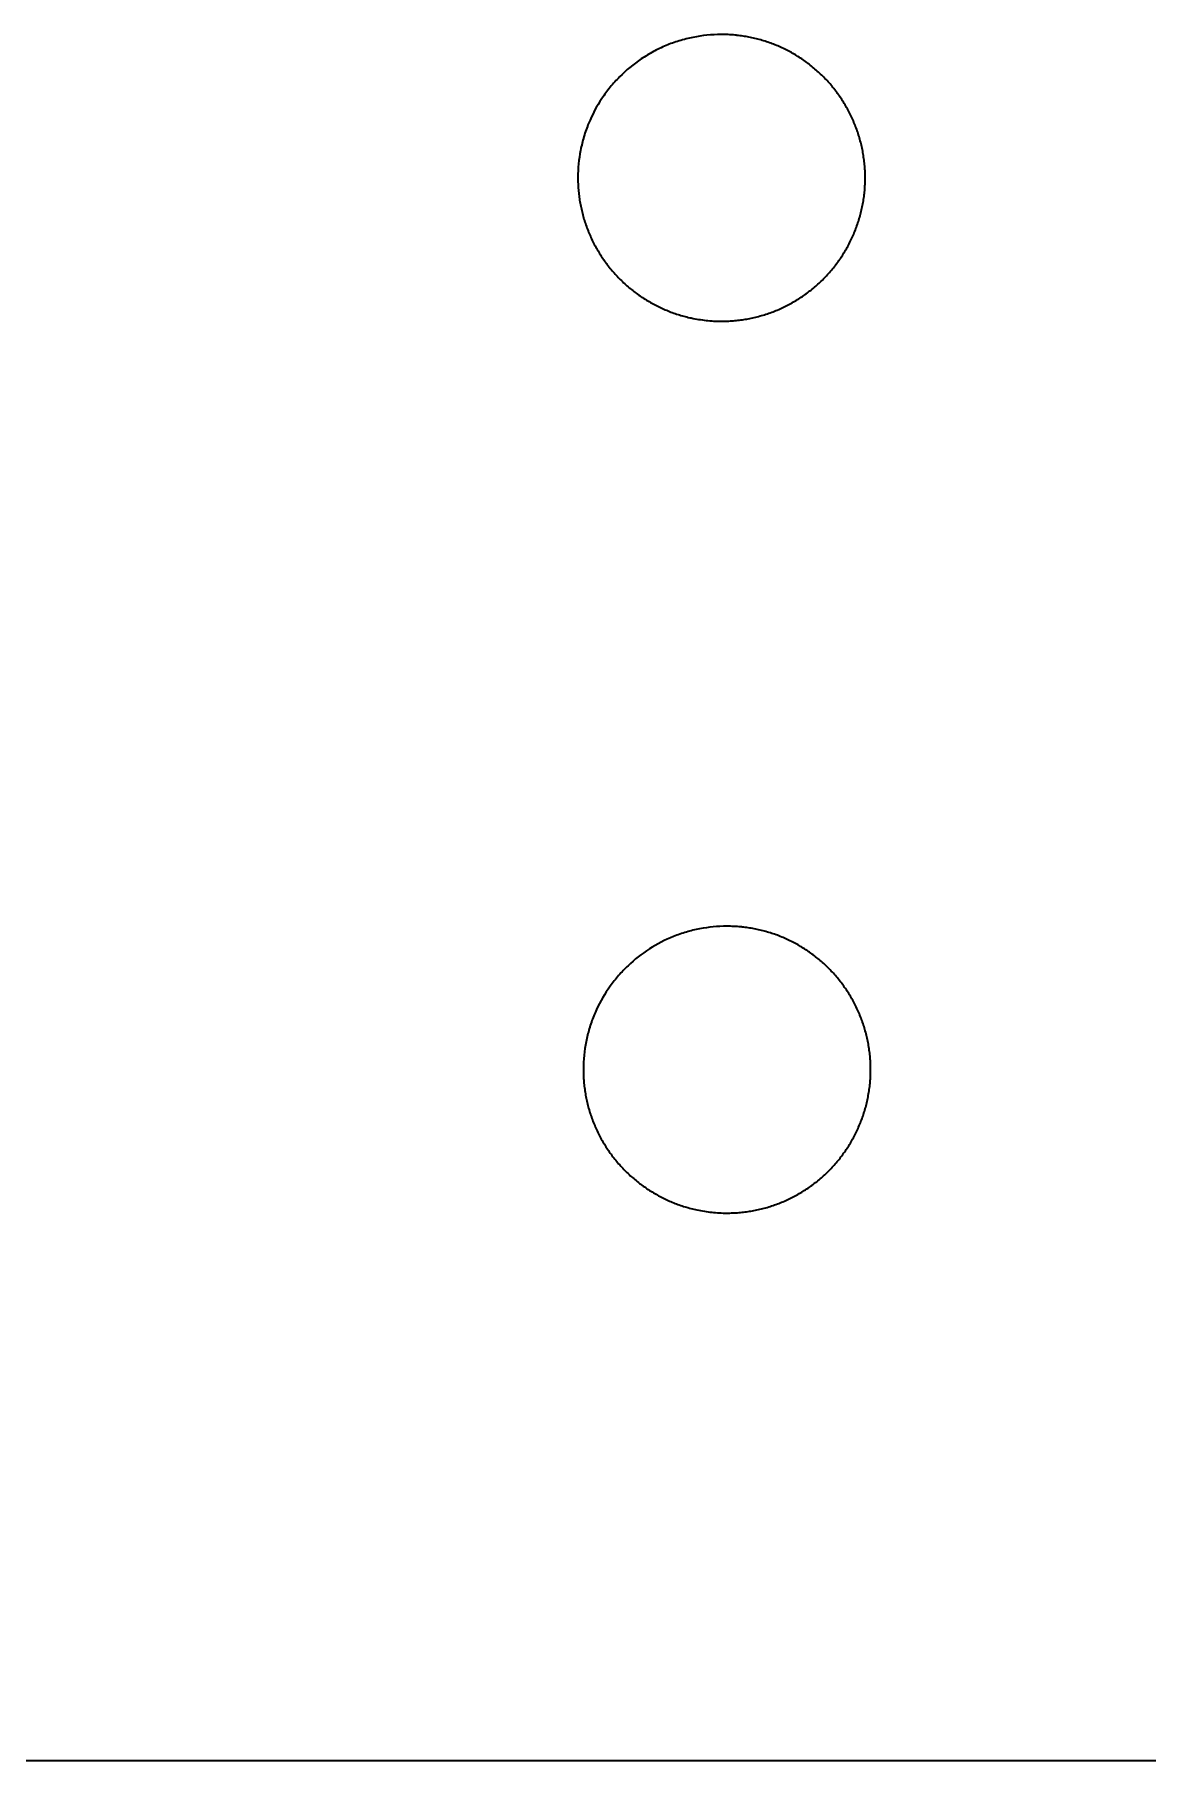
# Model space of a CAD drawing. Header units: millimetres. Extents: x 0 to 2526, y -1017 to 790.
# Drawn here: x 394.3 to 537.6, y -997.3 to -775 of the extents above; entities that cross this region are included whole.
import ezdxf

# ---------------------------------------------------------------- set-up
doc = ezdxf.new("R2010")
doc.units = ezdxf.units.MM
doc.layers.add('Blocks', color=7, linetype='Continuous')
doc.layers.add('Blocks$Inner', color=7, linetype='Continuous', lineweight=25, true_color=0x007f00)
doc.layers.add('Blocks$Outline', color=7, linetype='Continuous', lineweight=35, true_color=0xff3f3f)

# ---------------------------------------------------------------- blocks, each defined once
blk = doc.blocks.new('Balcony Dining Bench w Arm Top')
at = {"layer": 'Blocks$Inner'}
blk.add_line((443.67, -324.91), (443.71, -324.91), dxfattribs=at)
for points, degree in [([(647.45, 458.89), (647.45, -75.69), (647.45, -610.26)], 2), ([(558.46, -324.21), (558.5, -324.21), (558.55, -324.21), (558.59, -324.21)], 3), ([(558.59, -324.21), (558.61, -324.21), (558.63, -324.21), (558.66, -324.21)], 3), ([(443.58, -324.91), (443.61, -324.91), (443.64, -324.91), (443.67, -324.91)], 3), ([(443.71, -324.91), (443.73, -324.91), (443.75, -324.91), (443.77, -324.91)], 3)]:
    blk.add_open_spline(points, degree=degree, dxfattribs=at)
for points, knots in [([(443.62, -287.91), (443.45, -287.91), (443.27, -287.92), (442.84, -287.93), (442.58, -287.94), (442.06, -287.98), (441.8, -288), (441.29, -288.06), (441.02, -288.1), (440.51, -288.18), (440.25, -288.22), (439.74, -288.33), (439.49, -288.38), (438.99, -288.51), (438.74, -288.57), (438.24, -288.72), (437.99, -288.79), (437.5, -288.96), (437.26, -289.05), (436.78, -289.23), (436.53, -289.33), (436.06, -289.54), (435.82, -289.65), (435.35, -289.88), (435.11, -290), (434.66, -290.24), (434.43, -290.37), (433.98, -290.64), (433.76, -290.78), (433.33, -291.06), (433.12, -291.2), (432.7, -291.51), (432.49, -291.66), (432.08, -291.98), (431.88, -292.14), (431.48, -292.48), (431.29, -292.65), (430.91, -293), (430.72, -293.19), (430.35, -293.56), (430.17, -293.75), (429.82, -294.13), (429.65, -294.33), (429.31, -294.73), (429.15, -294.93), (428.84, -295.34), (428.68, -295.55), (428.38, -295.97), (428.24, -296.19), (427.96, -296.62), (427.82, -296.85), (427.56, -297.29), (427.43, -297.52), (427.19, -297.98), (427.07, -298.22), (426.85, -298.69), (426.74, -298.93), (426.54, -299.41), (426.44, -299.65), (426.26, -300.13), (426.17, -300.38), (426.01, -300.87), (425.93, -301.12), (425.79, -301.62), (425.73, -301.87), (425.61, -302.37), (425.55, -302.63), (425.45, -303.13), (425.41, -303.39), (425.33, -303.9), (425.3, -304.17), (425.27, -304.43)], [87.235182, 87.235182, 87.235182, 87.235182, 87.755941, 87.755941, 88.537078, 88.537078, 89.318215, 89.318215, 90.099349, 90.099349, 90.880483, 90.880483, 91.661618, 91.661618, 92.442752, 92.442752, 93.223886, 93.223886, 94.005021, 94.005021, 94.786155, 94.786155, 95.567289, 95.567289, 96.348142, 96.348142, 97.128994, 97.128994, 97.909846, 97.909846, 98.690698, 98.690698, 99.47155, 99.47155, 100.252402, 100.252402, 101.033254, 101.033254, 101.814107, 101.814107, 102.594538, 102.594538, 103.374969, 103.374969, 104.155401, 104.155401, 104.935832, 104.935832, 105.716263, 105.716263, 106.496695, 106.496695, 107.277126, 107.277126, 108.057557, 108.057557, 108.83766, 108.83766, 109.617762, 109.617762, 110.397865, 110.397865, 111.177967, 111.177967, 111.95807, 111.95807, 112.738172, 112.738172, 113.518275, 113.518275, 114.298377, 114.298377, 114.298377, 114.298377]), ([(461.98, -308.4), (462.02, -308.08), (462.04, -307.75), (462.06, -307.43), (462.08, -307.11), (462.09, -306.78), (462.09, -306.45), (462.09, -306.2), (462.09, -305.93), (462.08, -305.67), (462.07, -305.41), (462.05, -305.15), (462.03, -304.89), (462.01, -304.63), (461.98, -304.37), (461.95, -304.12), (461.92, -303.86), (461.88, -303.6), (461.84, -303.35), (461.79, -303.09), (461.75, -302.84), (461.69, -302.58), (461.64, -302.33), (461.58, -302.08), (461.52, -301.83), (461.45, -301.58), (461.38, -301.32), (461.31, -301.07), (461.23, -300.83), (461.15, -300.57), (461.07, -300.33), (460.98, -300.08), (460.89, -299.83), (460.79, -299.59), (460.7, -299.35), (460.59, -299.11), (460.49, -298.87), (460.38, -298.64), (460.27, -298.4), (460.16, -298.17), (460.04, -297.94), (459.92, -297.71), (459.8, -297.48), (459.67, -297.25), (459.54, -297.03), (459.41, -296.81), (459.28, -296.59), (459.14, -296.37), (458.99, -296.15), (458.85, -295.94), (458.7, -295.72), (458.55, -295.51), (458.4, -295.3), (458.23, -295.09), (458.07, -294.89), (457.91, -294.68), (457.74, -294.48), (457.57, -294.28), (457.4, -294.09), (457.23, -293.89), (457.05, -293.71), (456.87, -293.52), (456.69, -293.33), (456.51, -293.15), (456.32, -292.97), (456.13, -292.79), (455.94, -292.62), (455.75, -292.45), (455.55, -292.28), (455.35, -292.12), (455.15, -291.95), (454.95, -291.79), (454.74, -291.64), (454.54, -291.48), (454.32, -291.33), (454.11, -291.18), (453.9, -291.03), (453.67, -290.89), (453.46, -290.75), (453.24, -290.61), (453.01, -290.47), (452.78, -290.34), (452.56, -290.22), (452.33, -290.09), (452.1, -289.97), (451.87, -289.85), (451.64, -289.74), (451.4, -289.63), (451.17, -289.52), (450.93, -289.42), (450.69, -289.32), (450.46, -289.22), (450.21, -289.13), (449.97, -289.04), (449.73, -288.95), (449.48, -288.86), (449.24, -288.79), (448.99, -288.71), (448.74, -288.63), (448.49, -288.56), (448.24, -288.5), (447.98, -288.43), (447.73, -288.37), (447.48, -288.32), (447.22, -288.26), (446.96, -288.22), (446.71, -288.17), (446.45, -288.13), (446.2, -288.09), (445.94, -288.06), (445.68, -288.02), (445.42, -288), (445.17, -287.97), (444.91, -287.95), (444.65, -287.94), (444.39, -287.93), (444.14, -287.92), (443.88, -287.91), (443.79, -287.91), (443.71, -287.91), (443.62, -287.91)], [56.134418, 56.134418, 56.134418, 56.134418, 57.105953, 57.105953, 57.105953, 58.080992, 58.080992, 58.080992, 58.866533, 58.866533, 58.866533, 59.647869, 59.647869, 59.647869, 60.426443, 60.426443, 60.426443, 61.203651, 61.203651, 61.203651, 61.980868, 61.980868, 61.980868, 62.759468, 62.759468, 62.759468, 63.540848, 63.540848, 63.540848, 64.326449, 64.326449, 64.326449, 65.112047, 65.112047, 65.112047, 65.893443, 65.893443, 65.893443, 66.672078, 66.672078, 66.672078, 67.449347, 67.449347, 67.449347, 68.226625, 68.226625, 68.226625, 69.005285, 69.005285, 69.005285, 69.78672, 69.78672, 69.78672, 70.572372, 70.572372, 70.572372, 71.358238, 71.358238, 71.358238, 72.1399, 72.1399, 72.1399, 72.918798, 72.918798, 72.918798, 73.696327, 73.696327, 73.696327, 74.47386, 74.47386, 74.47386, 75.25277, 75.25277, 75.25277, 76.034452, 76.034452, 76.034452, 76.820346, 76.820346, 76.820346, 77.606588, 77.606588, 77.606588, 78.388616, 78.388616, 78.388616, 79.167874, 79.167874, 79.167874, 79.945756, 79.945756, 79.945756, 80.723636, 80.723636, 80.723636, 81.502888, 81.502888, 81.502888, 82.284909, 82.284909, 82.284909, 83.071139, 83.071139, 83.071139, 83.857612, 83.857612, 83.857612, 84.639863, 84.639863, 84.639863, 85.419334, 85.419334, 85.419334, 86.197423, 86.197423, 86.197423, 86.975505, 86.975505, 86.975505, 87.235182, 87.235182, 87.235182, 87.235182]), ([(558.44, -287.21), (558.26, -287.21), (558.09, -287.21), (557.66, -287.23), (557.4, -287.24), (556.88, -287.28), (556.62, -287.3), (556.1, -287.36), (555.84, -287.4), (555.33, -287.48), (555.07, -287.53), (554.56, -287.63), (554.31, -287.69), (553.81, -287.81), (553.56, -287.88), (553.06, -288.02), (552.81, -288.1), (552.32, -288.27), (552.08, -288.35), (551.6, -288.54), (551.35, -288.64), (550.88, -288.85), (550.64, -288.96), (550.17, -289.19), (549.93, -289.31), (549.48, -289.55), (549.25, -289.68), (548.8, -289.95), (548.58, -290.09), (548.15, -290.37), (547.94, -290.52), (547.52, -290.82), (547.31, -290.97), (546.9, -291.29), (546.7, -291.46), (546.31, -291.79), (546.11, -291.97), (545.73, -292.32), (545.54, -292.51), (545.18, -292.87), (544.99, -293.07), (544.64, -293.45), (544.47, -293.65), (544.14, -294.05), (543.98, -294.25), (543.66, -294.66), (543.51, -294.87), (543.21, -295.29), (543.07, -295.51), (542.79, -295.94), (542.65, -296.17), (542.39, -296.61), (542.27, -296.84), (542.02, -297.3), (541.9, -297.54), (541.68, -298.01), (541.57, -298.25), (541.37, -298.73), (541.27, -298.97), (541.09, -299.46), (541.01, -299.7), (540.85, -300.19), (540.77, -300.44), (540.63, -300.94), (540.56, -301.19), (540.45, -301.7), (540.39, -301.95), (540.29, -302.46), (540.25, -302.72), (540.17, -303.23), (540.14, -303.49), (540.11, -303.75)], [174.528426, 174.528426, 174.528426, 174.528426, 175.048818, 175.048818, 175.829407, 175.829407, 176.609996, 176.609996, 177.390701, 177.390701, 178.171407, 178.171407, 178.952112, 178.952112, 179.732818, 179.732818, 180.513524, 180.513524, 181.294229, 181.294229, 182.074935, 182.074935, 182.85564, 182.85564, 183.636321, 183.636321, 184.417001, 184.417001, 185.197681, 185.197681, 185.978361, 185.978361, 186.759041, 186.759041, 187.539721, 187.539721, 188.320401, 188.320401, 189.101081, 189.101081, 189.881572, 189.881572, 190.662063, 190.662063, 191.442553, 191.442553, 192.223044, 192.223044, 193.003534, 193.003534, 193.784025, 193.784025, 194.564516, 194.564516, 195.345006, 195.345006, 196.125245, 196.125245, 196.905484, 196.905484, 197.685723, 197.685723, 198.465962, 198.465962, 199.246201, 199.246201, 200.02644, 200.02644, 200.806678, 200.806678, 201.586917, 201.586917, 201.586917, 201.586917]), ([(576.84, -307.67), (576.88, -307.35), (576.9, -307.02), (576.92, -306.7), (576.94, -306.38), (576.95, -306.05), (576.95, -305.72), (576.95, -305.47), (576.94, -305.2), (576.93, -304.94), (576.92, -304.68), (576.91, -304.42), (576.88, -304.16), (576.86, -303.9), (576.83, -303.64), (576.8, -303.39), (576.77, -303.13), (576.73, -302.87), (576.69, -302.62), (576.65, -302.36), (576.6, -302.11), (576.54, -301.85), (576.49, -301.6), (576.43, -301.35), (576.37, -301.1), (576.3, -300.85), (576.23, -300.59), (576.16, -300.34), (576.08, -300.1), (576, -299.84), (575.91, -299.6), (575.83, -299.35), (575.73, -299.1), (575.64, -298.86), (575.54, -298.62), (575.44, -298.38), (575.33, -298.14), (575.23, -297.91), (575.12, -297.67), (575, -297.44), (574.89, -297.21), (574.76, -296.98), (574.64, -296.75), (574.51, -296.53), (574.38, -296.3), (574.25, -296.08), (574.12, -295.86), (573.98, -295.64), (573.83, -295.43), (573.69, -295.21), (573.54, -294.99), (573.39, -294.79), (573.23, -294.58), (573.07, -294.36), (572.91, -294.16), (572.75, -293.96), (572.58, -293.75), (572.41, -293.56), (572.24, -293.36), (572.06, -293.17), (571.88, -292.98), (571.71, -292.79), (571.52, -292.61), (571.34, -292.43), (571.15, -292.25), (570.96, -292.07), (570.77, -291.9), (570.58, -291.73), (570.38, -291.56), (570.18, -291.4), (569.98, -291.23), (569.78, -291.07), (569.57, -290.92), (569.36, -290.76), (569.15, -290.61), (568.94, -290.46), (568.72, -290.31), (568.5, -290.17), (568.28, -290.03), (568.06, -289.89), (567.83, -289.76), (567.61, -289.63), (567.38, -289.5), (567.15, -289.37), (566.92, -289.26), (566.69, -289.14), (566.46, -289.02), (566.23, -288.92), (565.99, -288.81), (565.75, -288.7), (565.51, -288.6), (565.28, -288.51), (565.03, -288.41), (564.79, -288.32), (564.55, -288.24), (564.3, -288.15), (564.06, -288.07), (563.81, -288), (563.56, -287.92), (563.31, -287.85), (563.06, -287.79), (562.8, -287.72), (562.55, -287.66), (562.3, -287.61), (562.04, -287.55), (561.78, -287.51), (561.53, -287.46), (561.27, -287.42), (561.01, -287.38), (560.76, -287.35), (560.5, -287.32), (560.24, -287.29), (559.98, -287.27), (559.73, -287.25), (559.47, -287.24), (559.21, -287.22), (558.95, -287.21), (558.69, -287.21), (558.61, -287.21), (558.52, -287.21), (558.44, -287.21)], [143.441579, 143.441579, 143.441579, 143.441579, 144.413537, 144.413537, 144.413537, 145.389159, 145.389159, 145.389159, 146.174554, 146.174554, 146.174554, 146.95574, 146.95574, 146.95574, 147.734158, 147.734158, 147.734158, 148.511204, 148.511204, 148.511204, 149.288251, 149.288251, 149.288251, 150.066675, 150.066675, 150.066675, 150.847871, 150.847871, 150.847871, 151.63328, 151.63328, 151.63328, 152.418688, 152.418688, 152.418688, 153.199887, 153.199887, 153.199887, 153.978318, 153.978318, 153.978318, 154.755378, 154.755378, 154.755378, 155.532439, 155.532439, 155.532439, 156.310875, 156.310875, 156.310875, 157.092083, 157.092083, 157.092083, 157.877502, 157.877502, 157.877502, 158.662972, 158.662972, 158.662972, 159.444233, 159.444233, 159.444233, 160.222726, 160.222726, 160.222726, 160.999846, 160.999846, 160.999846, 161.776968, 161.776968, 161.776968, 162.555464, 162.555464, 162.555464, 163.336731, 163.336731, 163.336731, 164.122208, 164.122208, 164.122208, 164.907815, 164.907815, 164.907815, 165.689212, 165.689212, 165.689212, 166.46784, 166.46784, 166.46784, 167.245096, 167.245096, 167.245096, 168.022352, 168.022352, 168.022352, 168.800983, 168.800983, 168.800983, 169.582383, 169.582383, 169.582383, 170.367995, 170.367995, 170.367995, 171.153772, 171.153772, 171.153772, 171.935336, 171.935336, 171.935336, 172.714132, 172.714132, 172.714132, 173.491553, 173.491553, 173.491553, 174.268976, 174.268976, 174.268976, 174.528426, 174.528426, 174.528426, 174.528426]), ([(425.27, -304.43), (425.26, -304.5), (425.25, -304.57), (425.19, -305.25), (425.16, -305.86), (425.16, -306.47)], [114.298377, 114.298377, 114.298377, 114.298377, 114.511141, 114.511141, 116.343259, 116.343259, 116.343259, 116.343259]), ([(540.11, -303.75), (540.1, -303.8), (540.1, -303.85), (540.04, -304.51), (540.01, -305.12), (540.01, -305.73)], [201.586917, 201.586917, 201.586917, 201.586917, 201.737375, 201.737375, 203.569306, 203.569306, 203.569306, 203.569306]), ([(425.16, -306.47), (425.16, -307.69), (425.29, -308.9), (425.59, -310.39), (425.66, -310.69), (425.81, -311.28), (425.89, -311.57), (426.15, -312.44), (426.36, -313), (426.82, -314.12), (427.08, -314.66), (427.51, -315.46), (427.66, -315.72), (427.98, -316.24), (428.14, -316.5), (428.99, -317.76), (429.75, -318.69), (431.04, -319.96), (431.48, -320.37), (432.19, -320.95), (432.43, -321.13), (432.92, -321.49), (433.17, -321.67), (434.42, -322.5), (435.49, -323.07), (437.16, -323.76), (437.74, -323.96), (438.9, -324.31), (439.49, -324.45), (441.23, -324.79), (442.39, -324.91), (443.58, -324.91)], [116.343259, 116.343259, 116.343259, 116.343259, 119.980622, 119.980622, 120.889963, 120.889963, 121.799304, 121.799304, 123.617985, 123.617985, 125.436667, 125.436667, 126.346008, 126.346008, 127.255348, 127.255348, 130.892711, 130.892711, 132.711393, 132.711393, 133.620734, 133.620734, 134.530074, 134.530074, 138.167437, 138.167437, 139.986119, 139.986119, 141.804801, 141.804801, 145.345546, 145.345546, 145.345546, 145.345546]), ([(540.01, -305.73), (540.01, -306.91), (540.12, -308.08), (540.45, -309.81), (540.59, -310.38), (540.93, -311.51), (541.12, -312.06), (541.76, -313.68), (542.3, -314.72), (543.57, -316.7), (544.29, -317.62), (545.49, -318.88), (545.91, -319.28), (546.79, -320.05), (547.26, -320.42), (548.69, -321.44), (549.69, -322.03), (551.28, -322.76), (551.82, -322.98), (552.93, -323.37), (553.49, -323.53), (555.19, -323.95), (556.34, -324.12), (557.82, -324.2), (558.14, -324.21), (558.46, -324.21)], [87.256066, 87.256066, 87.256066, 87.256066, 90.76882, 90.76882, 92.525197, 92.525197, 94.281574, 94.281574, 97.794327, 97.794327, 101.307081, 101.307081, 103.063458, 103.063458, 104.819835, 104.819835, 108.332589, 108.332589, 110.088966, 110.088966, 111.845343, 111.845343, 115.358097, 115.358097, 116.314399, 116.314399, 116.314399, 116.314399]), ([(443.77, -324.91), (444.03, -324.91), (444.3, -324.9), (444.56, -324.89), (444.81, -324.88), (445.08, -324.86), (445.33, -324.83), (445.59, -324.81), (445.85, -324.78), (446.1, -324.74), (446.36, -324.71), (446.62, -324.67), (446.87, -324.62), (447.12, -324.58), (447.38, -324.53), (447.63, -324.47), (447.88, -324.41), (448.13, -324.35), (448.38, -324.29), (448.63, -324.22), (448.89, -324.15), (449.13, -324.07), (449.38, -323.99), (449.63, -323.91), (449.88, -323.82), (450.12, -323.73), (450.37, -323.63), (450.61, -323.54), (450.85, -323.44), (451.09, -323.33), (451.32, -323.23), (451.56, -323.12), (451.79, -323), (452.02, -322.89), (452.25, -322.77), (452.48, -322.65), (452.7, -322.52), (452.93, -322.39), (453.15, -322.26), (453.37, -322.12), (453.59, -321.99), (453.81, -321.84), (454.02, -321.7), (454.24, -321.55), (454.45, -321.4), (454.66, -321.24), (454.86, -321.09), (455.07, -320.93), (455.28, -320.76), (455.48, -320.6), (455.68, -320.43), (455.87, -320.25), (456.07, -320.08), (456.26, -319.9), (456.44, -319.72), (456.63, -319.54), (456.81, -319.36), (456.99, -319.17), (457.17, -318.98), (457.35, -318.79), (457.52, -318.6), (457.69, -318.4), (457.85, -318.2), (458.01, -318), (458.18, -317.8), (458.33, -317.59), (458.49, -317.39), (458.64, -317.18), (458.79, -316.96), (458.94, -316.75), (459.08, -316.53), (459.23, -316.31), (459.36, -316.09), (459.5, -315.87), (459.63, -315.63), (459.76, -315.41), (459.88, -315.18), (460.01, -314.95), (460.12, -314.72), (460.24, -314.49), (460.35, -314.25), (460.46, -314.02), (460.56, -313.78), (460.66, -313.54), (460.76, -313.3), (460.86, -313.06), (460.95, -312.82), (461.03, -312.57), (461.12, -312.33), (461.2, -312.08), (461.28, -311.83), (461.35, -311.59), (461.43, -311.33), (461.49, -311.08), (461.56, -310.83), (461.62, -310.57), (461.67, -310.32), (461.74, -310.01), (461.8, -309.68), (461.85, -309.36), (461.9, -309.04), (461.95, -308.72), (461.98, -308.4)], [29.196505, 29.196505, 29.196505, 29.196505, 29.982732, 29.982732, 29.982732, 30.764734, 30.764734, 30.764734, 31.543955, 31.543955, 31.543955, 32.321793, 32.321793, 32.321793, 33.099624, 33.099624, 33.099624, 33.878824, 33.878824, 33.878824, 34.660792, 34.660792, 34.660792, 35.446973, 35.446973, 35.446973, 36.232953, 36.232953, 36.232953, 37.014711, 37.014711, 37.014711, 37.79369, 37.79369, 37.79369, 38.571289, 38.571289, 38.571289, 39.348883, 39.348883, 39.348883, 40.127849, 40.127849, 40.127849, 40.909586, 40.909586, 40.909586, 41.695537, 41.695537, 41.695537, 42.481219, 42.481219, 42.481219, 43.262684, 43.262684, 43.262684, 44.041375, 44.041375, 44.041375, 44.818691, 44.818691, 44.818691, 45.596006, 45.596006, 45.596006, 46.374696, 46.374696, 46.374696, 47.15616, 47.15616, 47.15616, 47.941842, 47.941842, 47.941842, 48.727274, 48.727274, 48.727274, 49.508497, 49.508497, 49.508497, 50.286952, 50.286952, 50.286952, 51.064036, 51.064036, 51.064036, 51.841124, 51.841124, 51.841124, 52.619592, 52.619592, 52.619592, 53.400836, 53.400836, 53.400836, 54.186299, 54.186299, 54.186299, 55.161304, 55.161304, 55.161304, 56.134418, 56.134418, 56.134418, 56.134418]), ([(558.66, -324.21), (558.91, -324.21), (559.18, -324.2), (559.44, -324.18), (559.7, -324.17), (559.96, -324.15), (560.22, -324.13), (560.47, -324.1), (560.73, -324.07), (560.99, -324.04), (561.24, -324), (561.5, -323.96), (561.75, -323.92), (562.01, -323.87), (562.26, -323.82), (562.51, -323.76), (562.77, -323.71), (563.02, -323.64), (563.27, -323.58), (563.52, -323.51), (563.77, -323.44), (564.02, -323.36), (564.26, -323.28), (564.52, -323.19), (564.76, -323.11), (565, -323.02), (565.25, -322.92), (565.49, -322.82), (565.73, -322.73), (565.97, -322.62), (566.2, -322.51), (566.44, -322.4), (566.67, -322.29), (566.9, -322.17), (567.13, -322.05), (567.36, -321.93), (567.59, -321.8), (567.81, -321.68), (568.03, -321.54), (568.25, -321.41), (568.47, -321.27), (568.69, -321.13), (568.9, -320.98), (569.12, -320.83), (569.33, -320.68), (569.54, -320.53), (569.74, -320.37), (569.95, -320.21), (570.15, -320.04), (570.35, -319.88), (570.56, -319.71), (570.75, -319.53), (570.94, -319.36), (571.14, -319.18), (571.32, -319), (571.51, -318.82), (571.69, -318.64), (571.87, -318.45), (572.05, -318.26), (572.22, -318.07), (572.39, -317.88), (572.56, -317.68), (572.73, -317.48), (572.89, -317.28), (573.05, -317.08), (573.21, -316.87), (573.36, -316.66), (573.52, -316.45), (573.67, -316.24), (573.81, -316.02), (573.96, -315.81), (574.1, -315.58), (574.23, -315.36), (574.37, -315.14), (574.5, -314.91), (574.63, -314.68), (574.75, -314.46), (574.88, -314.22), (574.99, -313.99), (575.11, -313.76), (575.22, -313.53), (575.33, -313.29), (575.43, -313.05), (575.53, -312.82), (575.63, -312.57), (575.73, -312.33), (575.82, -312.09), (575.9, -311.85), (575.99, -311.6), (576.07, -311.36), (576.14, -311.11), (576.22, -310.86), (576.29, -310.61), (576.36, -310.36), (576.42, -310.11), (576.48, -309.85), (576.54, -309.59), (576.6, -309.28), (576.67, -308.95), (576.72, -308.63), (576.77, -308.32), (576.81, -307.99), (576.84, -307.67)], [116.508839, 116.508839, 116.508839, 116.508839, 117.294625, 117.294625, 117.294625, 118.076194, 118.076194, 118.076194, 118.854989, 118.854989, 118.854989, 119.632406, 119.632406, 119.632406, 120.409822, 120.409822, 120.409822, 121.18861, 121.18861, 121.18861, 121.970169, 121.970169, 121.970169, 122.755941, 122.755941, 122.755941, 123.541621, 123.541621, 123.541621, 124.323087, 124.323087, 124.323087, 125.10178, 125.10178, 125.10178, 125.879098, 125.879098, 125.879098, 126.656415, 126.656415, 126.656415, 127.435107, 127.435107, 127.435107, 128.216572, 128.216572, 128.216572, 129.00225, 129.00225, 129.00225, 129.787802, 129.787802, 129.787802, 130.569142, 130.569142, 130.569142, 131.347712, 131.347712, 131.347712, 132.124907, 132.124907, 132.124907, 132.902104, 132.902104, 132.902104, 133.680676, 133.680676, 133.680676, 134.462021, 134.462021, 134.462021, 135.24758, 135.24758, 135.24758, 136.033026, 136.033026, 136.033026, 136.814262, 136.814262, 136.814262, 137.592729, 137.592729, 137.592729, 138.369823, 138.369823, 138.369823, 139.146919, 139.146919, 139.146919, 139.925391, 139.925391, 139.925391, 140.706635, 140.706635, 140.706635, 141.492092, 141.492092, 141.492092, 142.467705, 142.467705, 142.467705, 143.441579, 143.441579, 143.441579, 143.441579])]:
    blk.add_open_spline(points, degree=3, knots=knots, dxfattribs=at)
at = {"layer": 'Blocks$Outline'}
blk.add_lwpolyline([(647.45, -588.27), (647.45, 436.9)], dxfattribs=at)
for points, knots in [([(443.71, -324.91), (443.7, -324.91), (443.69, -324.91), (443.67, -324.91), (443.64, -324.91), (443.61, -324.91), (443.58, -324.91), (442.39, -324.91), (441.23, -324.79), (439.49, -324.45), (438.9, -324.31), (437.74, -323.96), (437.16, -323.76), (435.49, -323.07), (434.42, -322.5), (433.17, -321.67), (432.92, -321.49), (432.43, -321.13), (432.19, -320.95), (431.48, -320.37), (431.04, -319.96), (429.75, -318.69), (428.99, -317.76), (428.14, -316.5), (427.98, -316.24), (427.66, -315.72), (427.51, -315.46), (427.08, -314.66), (426.82, -314.12), (426.36, -313), (426.15, -312.44), (425.89, -311.57), (425.81, -311.28), (425.66, -310.69), (425.59, -310.39), (425.29, -308.9), (425.16, -307.69), (425.16, -306.47), (425.16, -305.86), (425.19, -305.25), (425.25, -304.57), (425.26, -304.5), (425.27, -304.43), (425.3, -304.17), (425.33, -303.9), (425.41, -303.39), (425.45, -303.13), (425.55, -302.63), (425.61, -302.37), (425.73, -301.87), (425.79, -301.62), (425.93, -301.12), (426.01, -300.87), (426.17, -300.38), (426.26, -300.13), (426.44, -299.65), (426.54, -299.41), (426.74, -298.93), (426.85, -298.69), (427.07, -298.22), (427.19, -297.98), (427.43, -297.52), (427.56, -297.29), (427.82, -296.85), (427.96, -296.62), (428.24, -296.19), (428.38, -295.97), (428.68, -295.55), (428.84, -295.34), (429.15, -294.93), (429.31, -294.73), (429.65, -294.33), (429.82, -294.13), (430.17, -293.75), (430.35, -293.56), (430.72, -293.19), (430.91, -293), (431.29, -292.65), (431.48, -292.48), (431.88, -292.14), (432.08, -291.98), (432.49, -291.66), (432.7, -291.51), (433.12, -291.2), (433.33, -291.06), (433.76, -290.78), (433.98, -290.64), (434.43, -290.37), (434.66, -290.24), (435.11, -290), (435.35, -289.88), (435.82, -289.65), (436.06, -289.54), (436.53, -289.33), (436.78, -289.23), (437.26, -289.05), (437.5, -288.96), (437.99, -288.79), (438.24, -288.72), (438.74, -288.57), (438.99, -288.51), (439.49, -288.38), (439.74, -288.33), (440.25, -288.22), (440.51, -288.18), (441.02, -288.1), (441.29, -288.06), (441.8, -288), (442.06, -287.98), (442.58, -287.94), (442.84, -287.93), (443.27, -287.92), (443.45, -287.91), (443.62, -287.91), (443.71, -287.91), (443.79, -287.91), (443.88, -287.91), (444.14, -287.92), (444.39, -287.93), (444.65, -287.94), (444.91, -287.95), (445.17, -287.97), (445.42, -288), (445.68, -288.02), (445.94, -288.06), (446.2, -288.09), (446.45, -288.13), (446.71, -288.17), (446.96, -288.22), (447.22, -288.26), (447.48, -288.32), (447.73, -288.37), (447.98, -288.43), (448.24, -288.5), (448.49, -288.56), (448.74, -288.63), (448.99, -288.71), (449.24, -288.79), (449.48, -288.86), (449.73, -288.95), (449.97, -289.04), (450.21, -289.13), (450.46, -289.22), (450.69, -289.32), (450.93, -289.42), (451.17, -289.52), (451.4, -289.63), (451.64, -289.74), (451.87, -289.85), (452.1, -289.97), (452.33, -290.09), (452.56, -290.22), (452.78, -290.34), (453.01, -290.47), (453.24, -290.61), (453.46, -290.75), (453.67, -290.89), (453.9, -291.03), (454.11, -291.18), (454.32, -291.33), (454.54, -291.48), (454.74, -291.64), (454.95, -291.79), (455.15, -291.95), (455.35, -292.12), (455.55, -292.28), (455.75, -292.45), (455.94, -292.62), (456.13, -292.79), (456.32, -292.97), (456.51, -293.15), (456.69, -293.33), (456.87, -293.52), (457.05, -293.71), (457.23, -293.89), (457.4, -294.09), (457.57, -294.28), (457.74, -294.48), (457.91, -294.68), (458.07, -294.89), (458.23, -295.09), (458.4, -295.3), (458.55, -295.51), (458.7, -295.72), (458.85, -295.94), (458.99, -296.15), (459.14, -296.37), (459.28, -296.59), (459.41, -296.81), (459.54, -297.03), (459.67, -297.25), (459.8, -297.48), (459.92, -297.71), (460.04, -297.94), (460.16, -298.17), (460.27, -298.4), (460.38, -298.64), (460.49, -298.87), (460.59, -299.11), (460.7, -299.35), (460.79, -299.59), (460.89, -299.83), (460.98, -300.08), (461.07, -300.33), (461.15, -300.57), (461.23, -300.83), (461.31, -301.07), (461.38, -301.32), (461.45, -301.58), (461.52, -301.83), (461.58, -302.08), (461.64, -302.33), (461.69, -302.58), (461.75, -302.84), (461.79, -303.09), (461.84, -303.35), (461.88, -303.6), (461.92, -303.86), (461.95, -304.12), (461.98, -304.37), (462.01, -304.63), (462.03, -304.89), (462.05, -305.15), (462.07, -305.41), (462.08, -305.67), (462.09, -305.93), (462.09, -306.2), (462.09, -306.45), (462.09, -306.78), (462.08, -307.11), (462.06, -307.43), (462.04, -307.75), (462.02, -308.08), (461.98, -308.4), (461.95, -308.72), (461.9, -309.04), (461.85, -309.36), (461.8, -309.68), (461.74, -310.01), (461.67, -310.32), (461.62, -310.57), (461.56, -310.83), (461.49, -311.08), (461.43, -311.33), (461.35, -311.59), (461.28, -311.83), (461.2, -312.08), (461.12, -312.33), (461.03, -312.57), (460.95, -312.82), (460.86, -313.06), (460.76, -313.3), (460.66, -313.54), (460.56, -313.78), (460.46, -314.02), (460.35, -314.25), (460.24, -314.49), (460.12, -314.72), (460.01, -314.95), (459.88, -315.18), (459.76, -315.41), (459.63, -315.63), (459.5, -315.87), (459.36, -316.09), (459.23, -316.31), (459.08, -316.53), (458.94, -316.75), (458.79, -316.96), (458.64, -317.18), (458.49, -317.39), (458.33, -317.59), (458.18, -317.8), (458.01, -318), (457.85, -318.2), (457.69, -318.4), (457.52, -318.6), (457.35, -318.79), (457.17, -318.98), (456.99, -319.17), (456.81, -319.36), (456.63, -319.54), (456.44, -319.72), (456.26, -319.9), (456.07, -320.08), (455.87, -320.25), (455.68, -320.43), (455.48, -320.6), (455.28, -320.76), (455.07, -320.93), (454.86, -321.09), (454.66, -321.24), (454.45, -321.4), (454.24, -321.55), (454.02, -321.7), (453.81, -321.84), (453.59, -321.99), (453.37, -322.12), (453.15, -322.26), (452.93, -322.39), (452.7, -322.52), (452.48, -322.65), (452.25, -322.77), (452.02, -322.89), (451.79, -323), (451.56, -323.12), (451.32, -323.23), (451.09, -323.33), (450.85, -323.44), (450.61, -323.54), (450.37, -323.63), (450.12, -323.73), (449.88, -323.82), (449.63, -323.91), (449.38, -323.99), (449.13, -324.07), (448.89, -324.15), (448.63, -324.22), (448.38, -324.29), (448.13, -324.35), (447.88, -324.41), (447.63, -324.47), (447.38, -324.53), (447.12, -324.58), (446.87, -324.62), (446.62, -324.67), (446.36, -324.71), (446.1, -324.74), (445.85, -324.78), (445.59, -324.81), (445.33, -324.83), (445.08, -324.86), (444.81, -324.88), (444.56, -324.89), (444.3, -324.9), (444.03, -324.91), (443.77, -324.91), (443.75, -324.91), (443.73, -324.91), (443.71, -324.91)], [-145.475541, -145.475541, -145.475541, -145.475541, -145.442164, -145.442164, -145.442164, -145.345546, -145.345546, -145.345546, -141.804801, -141.804801, -139.986119, -139.986119, -138.167437, -138.167437, -134.530074, -134.530074, -133.620734, -133.620734, -132.711393, -132.711393, -130.892711, -130.892711, -127.255348, -127.255348, -126.346008, -126.346008, -125.436667, -125.436667, -123.617985, -123.617985, -121.799304, -121.799304, -120.889963, -120.889963, -119.980622, -119.980622, -116.343259, -116.343259, -116.343259, -114.511141, -114.511141, -114.298377, -114.298377, -114.298377, -113.518275, -113.518275, -112.738172, -112.738172, -111.95807, -111.95807, -111.177967, -111.177967, -110.397865, -110.397865, -109.617762, -109.617762, -108.83766, -108.83766, -108.057557, -108.057557, -107.277126, -107.277126, -106.496695, -106.496695, -105.716263, -105.716263, -104.935832, -104.935832, -104.155401, -104.155401, -103.374969, -103.374969, -102.594538, -102.594538, -101.814107, -101.814107, -101.033254, -101.033254, -100.252402, -100.252402, -99.47155, -99.47155, -98.690698, -98.690698, -97.909846, -97.909846, -97.128994, -97.128994, -96.348142, -96.348142, -95.567289, -95.567289, -94.786155, -94.786155, -94.005021, -94.005021, -93.223886, -93.223886, -92.442752, -92.442752, -91.661618, -91.661618, -90.880483, -90.880483, -90.099349, -90.099349, -89.318215, -89.318215, -88.537078, -88.537078, -87.755941, -87.755941, -87.235182, -87.235182, -87.235182, -86.975505, -86.975505, -86.975505, -86.197423, -86.197423, -86.197423, -85.419334, -85.419334, -85.419334, -84.639863, -84.639863, -84.639863, -83.857612, -83.857612, -83.857612, -83.071139, -83.071139, -83.071139, -82.284909, -82.284909, -82.284909, -81.502888, -81.502888, -81.502888, -80.723636, -80.723636, -80.723636, -79.945756, -79.945756, -79.945756, -79.167874, -79.167874, -79.167874, -78.388616, -78.388616, -78.388616, -77.606588, -77.606588, -77.606588, -76.820346, -76.820346, -76.820346, -76.034452, -76.034452, -76.034452, -75.25277, -75.25277, -75.25277, -74.47386, -74.47386, -74.47386, -73.696327, -73.696327, -73.696327, -72.918798, -72.918798, -72.918798, -72.1399, -72.1399, -72.1399, -71.358238, -71.358238, -71.358238, -70.572372, -70.572372, -70.572372, -69.78672, -69.78672, -69.78672, -69.005285, -69.005285, -69.005285, -68.226625, -68.226625, -68.226625, -67.449347, -67.449347, -67.449347, -66.672078, -66.672078, -66.672078, -65.893443, -65.893443, -65.893443, -65.112047, -65.112047, -65.112047, -64.326449, -64.326449, -64.326449, -63.540848, -63.540848, -63.540848, -62.759468, -62.759468, -62.759468, -61.980868, -61.980868, -61.980868, -61.203651, -61.203651, -61.203651, -60.426443, -60.426443, -60.426443, -59.647869, -59.647869, -59.647869, -58.866533, -58.866533, -58.866533, -58.080992, -58.080992, -58.080992, -57.105953, -57.105953, -57.105953, -56.134418, -56.134418, -56.134418, -55.161304, -55.161304, -55.161304, -54.186299, -54.186299, -54.186299, -53.400836, -53.400836, -53.400836, -52.619592, -52.619592, -52.619592, -51.841124, -51.841124, -51.841124, -51.064036, -51.064036, -51.064036, -50.286952, -50.286952, -50.286952, -49.508497, -49.508497, -49.508497, -48.727274, -48.727274, -48.727274, -47.941842, -47.941842, -47.941842, -47.15616, -47.15616, -47.15616, -46.374696, -46.374696, -46.374696, -45.596006, -45.596006, -45.596006, -44.818691, -44.818691, -44.818691, -44.041375, -44.041375, -44.041375, -43.262684, -43.262684, -43.262684, -42.481219, -42.481219, -42.481219, -41.695537, -41.695537, -41.695537, -40.909586, -40.909586, -40.909586, -40.127849, -40.127849, -40.127849, -39.348883, -39.348883, -39.348883, -38.571289, -38.571289, -38.571289, -37.79369, -37.79369, -37.79369, -37.014711, -37.014711, -37.014711, -36.232953, -36.232953, -36.232953, -35.446973, -35.446973, -35.446973, -34.660792, -34.660792, -34.660792, -33.878824, -33.878824, -33.878824, -33.099624, -33.099624, -33.099624, -32.321793, -32.321793, -32.321793, -31.543955, -31.543955, -31.543955, -30.764734, -30.764734, -30.764734, -29.982732, -29.982732, -29.982732, -29.196505, -29.196505, -29.196505, -29.132124, -29.132124, -29.132124, -29.132124]), ([(540.01, -305.73), (540.01, -305.12), (540.04, -304.51), (540.1, -303.85), (540.1, -303.8), (540.11, -303.75), (540.14, -303.49), (540.17, -303.23), (540.25, -302.72), (540.29, -302.46), (540.39, -301.95), (540.45, -301.7), (540.56, -301.19), (540.63, -300.94), (540.77, -300.44), (540.85, -300.19), (541.01, -299.7), (541.09, -299.46), (541.27, -298.97), (541.37, -298.73), (541.57, -298.25), (541.68, -298.01), (541.9, -297.54), (542.02, -297.3), (542.27, -296.84), (542.39, -296.61), (542.65, -296.17), (542.79, -295.94), (543.07, -295.51), (543.21, -295.29), (543.51, -294.87), (543.66, -294.66), (543.98, -294.25), (544.14, -294.05), (544.47, -293.65), (544.64, -293.45), (544.99, -293.07), (545.18, -292.87), (545.54, -292.51), (545.73, -292.32), (546.11, -291.97), (546.31, -291.79), (546.7, -291.46), (546.9, -291.29), (547.31, -290.97), (547.52, -290.82), (547.94, -290.52), (548.15, -290.37), (548.58, -290.09), (548.8, -289.95), (549.25, -289.68), (549.48, -289.55), (549.93, -289.31), (550.17, -289.19), (550.64, -288.96), (550.88, -288.85), (551.35, -288.64), (551.6, -288.54), (552.08, -288.35), (552.32, -288.27), (552.81, -288.1), (553.06, -288.02), (553.56, -287.88), (553.81, -287.81), (554.31, -287.69), (554.56, -287.63), (555.07, -287.53), (555.33, -287.48), (555.84, -287.4), (556.1, -287.36), (556.62, -287.3), (556.88, -287.28), (557.4, -287.24), (557.66, -287.23), (558.09, -287.21), (558.26, -287.21), (558.44, -287.21), (558.52, -287.21), (558.61, -287.21), (558.69, -287.21), (558.95, -287.21), (559.21, -287.22), (559.47, -287.24), (559.73, -287.25), (559.98, -287.27), (560.24, -287.29), (560.5, -287.32), (560.76, -287.35), (561.01, -287.38), (561.27, -287.42), (561.53, -287.46), (561.78, -287.51), (562.04, -287.55), (562.3, -287.61), (562.55, -287.66), (562.8, -287.72), (563.06, -287.79), (563.31, -287.85), (563.56, -287.92), (563.81, -288), (564.06, -288.07), (564.3, -288.15), (564.55, -288.24), (564.79, -288.32), (565.03, -288.41), (565.28, -288.51), (565.51, -288.6), (565.75, -288.7), (565.99, -288.81), (566.23, -288.92), (566.46, -289.02), (566.69, -289.14), (566.92, -289.26), (567.15, -289.37), (567.38, -289.5), (567.61, -289.63), (567.83, -289.76), (568.06, -289.89), (568.28, -290.03), (568.5, -290.17), (568.72, -290.31), (568.94, -290.46), (569.15, -290.61), (569.36, -290.76), (569.57, -290.92), (569.78, -291.07), (569.98, -291.23), (570.18, -291.4), (570.38, -291.56), (570.58, -291.73), (570.77, -291.9), (570.96, -292.07), (571.15, -292.25), (571.34, -292.43), (571.52, -292.61), (571.71, -292.79), (571.88, -292.98), (572.06, -293.17), (572.24, -293.36), (572.41, -293.56), (572.58, -293.75), (572.75, -293.96), (572.91, -294.16), (573.07, -294.36), (573.23, -294.58), (573.39, -294.79), (573.54, -294.99), (573.69, -295.21), (573.83, -295.43), (573.98, -295.64), (574.12, -295.86), (574.25, -296.08), (574.38, -296.3), (574.51, -296.53), (574.64, -296.75), (574.76, -296.98), (574.89, -297.21), (575, -297.44), (575.12, -297.67), (575.23, -297.91), (575.33, -298.14), (575.44, -298.38), (575.54, -298.62), (575.64, -298.86), (575.73, -299.1), (575.83, -299.35), (575.91, -299.6), (576, -299.84), (576.08, -300.1), (576.16, -300.34), (576.23, -300.59), (576.3, -300.85), (576.37, -301.1), (576.43, -301.35), (576.49, -301.6), (576.54, -301.85), (576.6, -302.11), (576.65, -302.36), (576.69, -302.62), (576.73, -302.87), (576.77, -303.13), (576.8, -303.39), (576.83, -303.64), (576.86, -303.9), (576.88, -304.16), (576.91, -304.42), (576.92, -304.68), (576.93, -304.94), (576.94, -305.2), (576.95, -305.47), (576.95, -305.72), (576.95, -306.05), (576.94, -306.38), (576.92, -306.7), (576.9, -307.02), (576.88, -307.35), (576.84, -307.67), (576.81, -307.99), (576.77, -308.32), (576.72, -308.63), (576.67, -308.95), (576.6, -309.28), (576.54, -309.59), (576.48, -309.85), (576.42, -310.11), (576.36, -310.36), (576.29, -310.61), (576.22, -310.86), (576.14, -311.11), (576.07, -311.36), (575.99, -311.6), (575.9, -311.85), (575.82, -312.09), (575.73, -312.33), (575.63, -312.57), (575.53, -312.82), (575.43, -313.05), (575.33, -313.29), (575.22, -313.53), (575.11, -313.76), (574.99, -313.99), (574.88, -314.22), (574.75, -314.46), (574.63, -314.68), (574.5, -314.91), (574.37, -315.14), (574.23, -315.36), (574.1, -315.58), (573.96, -315.81), (573.81, -316.02), (573.67, -316.24), (573.52, -316.45), (573.36, -316.66), (573.21, -316.87), (573.05, -317.08), (572.89, -317.28), (572.73, -317.48), (572.56, -317.68), (572.39, -317.88), (572.22, -318.07), (572.05, -318.26), (571.87, -318.45), (571.69, -318.64), (571.51, -318.82), (571.32, -319), (571.14, -319.18), (570.94, -319.36), (570.75, -319.53), (570.56, -319.71), (570.35, -319.88), (570.15, -320.04), (569.95, -320.21), (569.74, -320.37), (569.54, -320.53), (569.33, -320.68), (569.12, -320.83), (568.9, -320.98), (568.69, -321.13), (568.47, -321.27), (568.25, -321.41), (568.03, -321.54), (567.81, -321.68), (567.59, -321.8), (567.36, -321.93), (567.13, -322.05), (566.9, -322.17), (566.67, -322.29), (566.44, -322.4), (566.2, -322.51), (565.97, -322.62), (565.73, -322.73), (565.49, -322.82), (565.25, -322.92), (565, -323.02), (564.76, -323.11), (564.52, -323.19), (564.26, -323.28), (564.02, -323.36), (563.77, -323.44), (563.52, -323.51), (563.27, -323.58), (563.02, -323.64), (562.77, -323.71), (562.51, -323.76), (562.26, -323.82), (562.01, -323.87), (561.75, -323.92), (561.5, -323.96), (561.24, -324), (560.99, -324.04), (560.73, -324.07), (560.47, -324.1), (560.22, -324.13), (559.96, -324.15), (559.7, -324.17), (559.44, -324.18), (559.18, -324.2), (558.91, -324.21), (558.66, -324.21), (558.63, -324.21), (558.61, -324.21), (558.59, -324.21), (558.55, -324.21), (558.5, -324.21), (558.46, -324.21), (558.14, -324.21), (557.82, -324.2), (556.34, -324.12), (555.19, -323.95), (553.49, -323.53), (552.93, -323.37), (551.82, -322.98), (551.28, -322.76), (549.69, -322.03), (548.69, -321.44), (547.26, -320.42), (546.79, -320.05), (545.91, -319.28), (545.49, -318.88), (544.29, -317.62), (543.57, -316.7), (542.3, -314.72), (541.76, -313.68), (541.12, -312.06), (540.93, -311.51), (540.59, -310.38), (540.45, -309.81), (540.12, -308.08), (540.01, -306.91), (540.01, -305.73)], [-203.569306, -203.569306, -203.569306, -203.569306, -201.737375, -201.737375, -201.586917, -201.586917, -201.586917, -200.806678, -200.806678, -200.02644, -200.02644, -199.246201, -199.246201, -198.465962, -198.465962, -197.685723, -197.685723, -196.905484, -196.905484, -196.125245, -196.125245, -195.345006, -195.345006, -194.564516, -194.564516, -193.784025, -193.784025, -193.003534, -193.003534, -192.223044, -192.223044, -191.442553, -191.442553, -190.662063, -190.662063, -189.881572, -189.881572, -189.101081, -189.101081, -188.320401, -188.320401, -187.539721, -187.539721, -186.759041, -186.759041, -185.978361, -185.978361, -185.197681, -185.197681, -184.417001, -184.417001, -183.636321, -183.636321, -182.85564, -182.85564, -182.074935, -182.074935, -181.294229, -181.294229, -180.513524, -180.513524, -179.732818, -179.732818, -178.952112, -178.952112, -178.171407, -178.171407, -177.390701, -177.390701, -176.609996, -176.609996, -175.829407, -175.829407, -175.048818, -175.048818, -174.528426, -174.528426, -174.528426, -174.268976, -174.268976, -174.268976, -173.491553, -173.491553, -173.491553, -172.714132, -172.714132, -172.714132, -171.935336, -171.935336, -171.935336, -171.153772, -171.153772, -171.153772, -170.367995, -170.367995, -170.367995, -169.582383, -169.582383, -169.582383, -168.800983, -168.800983, -168.800983, -168.022352, -168.022352, -168.022352, -167.245096, -167.245096, -167.245096, -166.46784, -166.46784, -166.46784, -165.689212, -165.689212, -165.689212, -164.907815, -164.907815, -164.907815, -164.122208, -164.122208, -164.122208, -163.336731, -163.336731, -163.336731, -162.555464, -162.555464, -162.555464, -161.776968, -161.776968, -161.776968, -160.999846, -160.999846, -160.999846, -160.222726, -160.222726, -160.222726, -159.444233, -159.444233, -159.444233, -158.662972, -158.662972, -158.662972, -157.877502, -157.877502, -157.877502, -157.092083, -157.092083, -157.092083, -156.310875, -156.310875, -156.310875, -155.532439, -155.532439, -155.532439, -154.755378, -154.755378, -154.755378, -153.978318, -153.978318, -153.978318, -153.199887, -153.199887, -153.199887, -152.418688, -152.418688, -152.418688, -151.63328, -151.63328, -151.63328, -150.847871, -150.847871, -150.847871, -150.066675, -150.066675, -150.066675, -149.288251, -149.288251, -149.288251, -148.511204, -148.511204, -148.511204, -147.734158, -147.734158, -147.734158, -146.95574, -146.95574, -146.95574, -146.174554, -146.174554, -146.174554, -145.389159, -145.389159, -145.389159, -144.413537, -144.413537, -144.413537, -143.441579, -143.441579, -143.441579, -142.467705, -142.467705, -142.467705, -141.492092, -141.492092, -141.492092, -140.706635, -140.706635, -140.706635, -139.925391, -139.925391, -139.925391, -139.146919, -139.146919, -139.146919, -138.369823, -138.369823, -138.369823, -137.592729, -137.592729, -137.592729, -136.814262, -136.814262, -136.814262, -136.033026, -136.033026, -136.033026, -135.24758, -135.24758, -135.24758, -134.462021, -134.462021, -134.462021, -133.680676, -133.680676, -133.680676, -132.902104, -132.902104, -132.902104, -132.124907, -132.124907, -132.124907, -131.347712, -131.347712, -131.347712, -130.569142, -130.569142, -130.569142, -129.787802, -129.787802, -129.787802, -129.00225, -129.00225, -129.00225, -128.216572, -128.216572, -128.216572, -127.435107, -127.435107, -127.435107, -126.656415, -126.656415, -126.656415, -125.879098, -125.879098, -125.879098, -125.10178, -125.10178, -125.10178, -124.323087, -124.323087, -124.323087, -123.541621, -123.541621, -123.541621, -122.755941, -122.755941, -122.755941, -121.970169, -121.970169, -121.970169, -121.18861, -121.18861, -121.18861, -120.409822, -120.409822, -120.409822, -119.632406, -119.632406, -119.632406, -118.854989, -118.854989, -118.854989, -118.076194, -118.076194, -118.076194, -117.294625, -117.294625, -117.294625, -116.508839, -116.508839, -116.508839, -116.444458, -116.444458, -116.444458, -116.314399, -116.314399, -116.314399, -115.358097, -115.358097, -111.845343, -111.845343, -110.088966, -110.088966, -108.332589, -108.332589, -104.819835, -104.819835, -103.063458, -103.063458, -101.307081, -101.307081, -97.794327, -97.794327, -94.281574, -94.281574, -92.525197, -92.525197, -90.76882, -90.76882, -87.256066, -87.256066, -87.256066, -87.256066])]:
    blk.add_open_spline(points, degree=3, knots=knots, dxfattribs=at)

msp = doc.modelspace()

# ---------------------------------------------------------------- block references
at = {"layer": 'Blocks', "rotation": 270.0000000000025}
msp.add_blockref('Balcony Dining Bench w Arm Top', (789.2, -349.82), dxfattribs=at)

doc.saveas('drawing.dxf')
